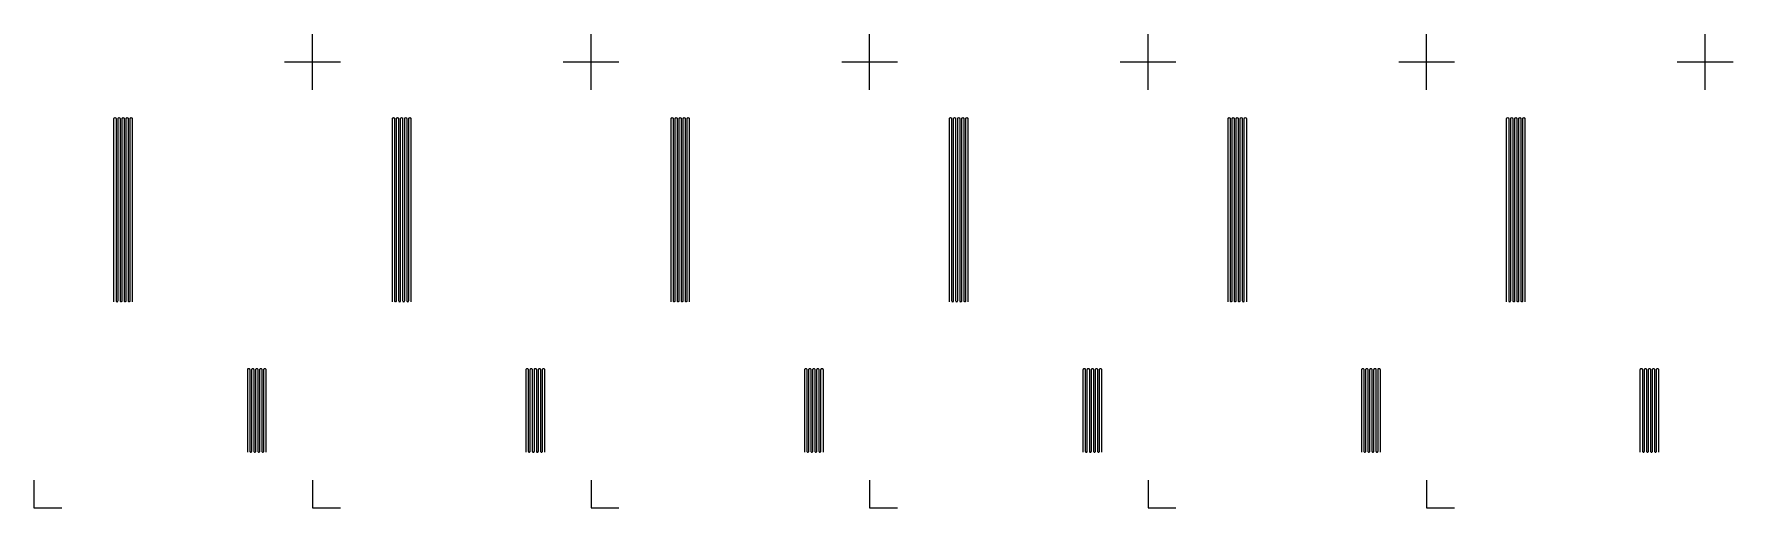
# Model space of a CAD drawing. Header units: inches. Extents: x 0 to 30.5, y 0 to 8.5.
import ezdxf

# ---------------------------------------------------------------- set-up
doc = ezdxf.new("R2010")
doc.units = ezdxf.units.IN
doc.header["$MEASUREMENT"] = 0

msp = doc.modelspace()

# ---------------------------------------------------------------- linework, layer by layer
for p, q in [((5, 7.5), (5, 8.5)), ((10, 7.5), (10, 8.5)), ((15, 7.5), (15, 8.5)), ((20, 7.5), (20, 8.5)), ((25, 7.5), (25, 8.5)), ((30, 7.5), (30, 8.5)), ((4.5, 8), (5.5, 8)), ((9.5, 8), (10.5, 8)), ((14.5, 8), (15.5, 8)), ((19.5, 8), (20.5, 8)), ((24.5, 8), (25.5, 8)), ((29.5, 8), (30.5, 8))]:
    msp.add_line(p, q)
at = {"color": 1, "linetype": 'Continuous'}
for points in [[(1.436, 3.7), (1.436, 6.982, -0.414214), (1.455, 7), (1.455, 7, -0.414214), (1.473, 6.982), (1.473, 3.718, 0.414214), (1.491, 3.7), (1.491, 3.7, 0.414214), (1.509, 3.718), (1.509, 6.982, -0.414214), (1.527, 7), (1.527, 7, -0.414214), (1.545, 6.982), (1.545, 3.718, 0.414214), (1.564, 3.7), (1.564, 3.7, 0.414214), (1.582, 3.718), (1.582, 6.982, -0.414214), (1.6, 7), (1.6, 7, -0.414214), (1.618, 6.982), (1.618, 3.718, 0.414214), (1.636, 3.7), (1.636, 3.7, 0.414214), (1.655, 3.718), (1.655, 6.982, -0.414214), (1.673, 7), (1.673, 7, -0.414214), (1.691, 6.982), (1.691, 3.718, 0.414214), (1.709, 3.7), (1.709, 3.7, 0.414214), (1.727, 3.718), (1.727, 6.982, -0.414214), (1.745, 7), (1.745, 7, -0.414214), (1.764, 6.982), (1.764, 3.7)], [(6.436, 3.7), (6.436, 6.982, -0.414214), (6.455, 7), (6.455, 7, -0.414214), (6.473, 6.982), (6.473, 3.718, 0.414214), (6.491, 3.7), (6.491, 3.7, 0.414214), (6.509, 3.718), (6.509, 6.982, -0.414214), (6.527, 7), (6.527, 7, -0.414214), (6.545, 6.982), (6.545, 3.718, 0.414214), (6.564, 3.7), (6.564, 3.7, 0.414214), (6.582, 3.718), (6.582, 6.982, -0.414214), (6.6, 7), (6.6, 7, -0.414214), (6.618, 6.982), (6.618, 3.718, 0.414214), (6.636, 3.7), (6.636, 3.7, 0.414214), (6.655, 3.718), (6.655, 6.982, -0.414214), (6.673, 7), (6.673, 7, -0.414214), (6.691, 6.982), (6.691, 3.718, 0.414214), (6.709, 3.7), (6.709, 3.7, 0.414214), (6.727, 3.718), (6.727, 6.982, -0.414214), (6.745, 7), (6.745, 7, -0.414214), (6.764, 6.982), (6.764, 3.7)], [(11.436, 3.7), (11.436, 6.982, -0.414214), (11.455, 7), (11.455, 7, -0.414214), (11.473, 6.982), (11.473, 3.718, 0.414214), (11.491, 3.7), (11.491, 3.7, 0.414214), (11.509, 3.718), (11.509, 6.982, -0.414214), (11.527, 7), (11.527, 7, -0.414214), (11.545, 6.982), (11.545, 3.718, 0.414214), (11.564, 3.7), (11.564, 3.7, 0.414214), (11.582, 3.718), (11.582, 6.982, -0.414214), (11.6, 7), (11.6, 7, -0.414214), (11.618, 6.982), (11.618, 3.718, 0.414214), (11.636, 3.7), (11.636, 3.7, 0.414214), (11.655, 3.718), (11.655, 6.982, -0.414214), (11.673, 7), (11.673, 7, -0.414214), (11.691, 6.982), (11.691, 3.718, 0.414214), (11.709, 3.7), (11.709, 3.7, 0.414214), (11.727, 3.718), (11.727, 6.982, -0.414214), (11.745, 7), (11.745, 7, -0.414214), (11.764, 6.982), (11.764, 3.7)], [(16.436, 3.7), (16.436, 6.982, -0.414214), (16.455, 7), (16.455, 7, -0.414214), (16.473, 6.982), (16.473, 3.718, 0.414214), (16.491, 3.7), (16.491, 3.7, 0.414214), (16.509, 3.718), (16.509, 6.982, -0.414214), (16.527, 7), (16.527, 7, -0.414214), (16.545, 6.982), (16.545, 3.718, 0.414214), (16.564, 3.7), (16.564, 3.7, 0.414214), (16.582, 3.718), (16.582, 6.982, -0.414214), (16.6, 7), (16.6, 7, -0.414214), (16.618, 6.982), (16.618, 3.718, 0.414214), (16.636, 3.7), (16.636, 3.7, 0.414214), (16.655, 3.718), (16.655, 6.982, -0.414214), (16.673, 7), (16.673, 7, -0.414214), (16.691, 6.982), (16.691, 3.718, 0.414214), (16.709, 3.7), (16.709, 3.7, 0.414214), (16.727, 3.718), (16.727, 6.982, -0.414214), (16.745, 7), (16.745, 7, -0.414214), (16.764, 6.982), (16.764, 3.7)], [(21.436, 3.7), (21.436, 6.982, -0.414214), (21.455, 7), (21.455, 7, -0.414214), (21.473, 6.982), (21.473, 3.718, 0.414214), (21.491, 3.7), (21.491, 3.7, 0.414214), (21.509, 3.718), (21.509, 6.982, -0.414214), (21.527, 7), (21.527, 7, -0.414214), (21.545, 6.982), (21.545, 3.718, 0.414214), (21.564, 3.7), (21.564, 3.7, 0.414214), (21.582, 3.718), (21.582, 6.982, -0.414214), (21.6, 7), (21.6, 7, -0.414214), (21.618, 6.982), (21.618, 3.718, 0.414214), (21.636, 3.7), (21.636, 3.7, 0.414214), (21.655, 3.718), (21.655, 6.982, -0.414214), (21.673, 7), (21.673, 7, -0.414214), (21.691, 6.982), (21.691, 3.718, 0.414214), (21.709, 3.7), (21.709, 3.7, 0.414214), (21.727, 3.718), (21.727, 6.982, -0.414214), (21.745, 7), (21.745, 7, -0.414214), (21.764, 6.982), (21.764, 3.7)], [(26.436, 3.7), (26.436, 6.982, -0.414214), (26.455, 7), (26.455, 7, -0.414214), (26.473, 6.982), (26.473, 3.718, 0.414214), (26.491, 3.7), (26.491, 3.7, 0.414214), (26.509, 3.718), (26.509, 6.982, -0.414214), (26.527, 7), (26.527, 7, -0.414214), (26.545, 6.982), (26.545, 3.718, 0.414214), (26.564, 3.7), (26.564, 3.7, 0.414214), (26.582, 3.718), (26.582, 6.982, -0.414214), (26.6, 7), (26.6, 7, -0.414214), (26.618, 6.982), (26.618, 3.718, 0.414214), (26.636, 3.7), (26.636, 3.7, 0.414214), (26.655, 3.718), (26.655, 6.982, -0.414214), (26.673, 7), (26.673, 7, -0.414214), (26.691, 6.982), (26.691, 3.718, 0.414214), (26.709, 3.7), (26.709, 3.7, 0.414214), (26.727, 3.718), (26.727, 6.982, -0.414214), (26.745, 7), (26.745, 7, -0.414214), (26.764, 6.982), (26.764, 3.7)], [(3.836, 1), (3.836, 2.482, -0.414214), (3.855, 2.5), (3.855, 2.5, -0.414214), (3.873, 2.482), (3.873, 1.018, 0.414214), (3.891, 1), (3.891, 1, 0.414214), (3.909, 1.018), (3.909, 2.482, -0.414214), (3.927, 2.5), (3.927, 2.5, -0.414214), (3.945, 2.482), (3.945, 1.018, 0.414214), (3.964, 1), (3.964, 1, 0.414214), (3.982, 1.018), (3.982, 2.482, -0.414214), (4, 2.5), (4, 2.5, -0.414214), (4.018, 2.482), (4.018, 1.018, 0.414214), (4.036, 1), (4.036, 1, 0.414214), (4.055, 1.018), (4.055, 2.482, -0.414214), (4.073, 2.5), (4.073, 2.5, -0.414214), (4.091, 2.482), (4.091, 1.018, 0.414214), (4.109, 1), (4.109, 1, 0.414214), (4.127, 1.018), (4.127, 2.482, -0.414214), (4.145, 2.5), (4.145, 2.5, -0.414214), (4.164, 2.482), (4.164, 1)], [(8.836, 1), (8.836, 2.482, -0.414214), (8.855, 2.5), (8.855, 2.5, -0.414214), (8.873, 2.482), (8.873, 1.018, 0.414214), (8.891, 1), (8.891, 1, 0.414214), (8.909, 1.018), (8.909, 2.482, -0.414214), (8.927, 2.5), (8.927, 2.5, -0.414214), (8.945, 2.482), (8.945, 1.018, 0.414214), (8.964, 1), (8.964, 1, 0.414214), (8.982, 1.018), (8.982, 2.482, -0.414214), (9, 2.5), (9, 2.5, -0.414214), (9.018, 2.482), (9.018, 1.018, 0.414214), (9.036, 1), (9.036, 1, 0.414214), (9.055, 1.018), (9.055, 2.482, -0.414214), (9.073, 2.5), (9.073, 2.5, -0.414214), (9.091, 2.482), (9.091, 1.018, 0.414214), (9.109, 1), (9.109, 1, 0.414214), (9.127, 1.018), (9.127, 2.482, -0.414214), (9.145, 2.5), (9.145, 2.5, -0.414214), (9.164, 2.482), (9.164, 1)], [(13.836, 1), (13.836, 2.482, -0.414214), (13.855, 2.5), (13.855, 2.5, -0.414214), (13.873, 2.482), (13.873, 1.018, 0.414214), (13.891, 1), (13.891, 1, 0.414214), (13.909, 1.018), (13.909, 2.482, -0.414214), (13.927, 2.5), (13.927, 2.5, -0.414214), (13.945, 2.482), (13.945, 1.018, 0.414214), (13.964, 1), (13.964, 1, 0.414214), (13.982, 1.018), (13.982, 2.482, -0.414214), (14, 2.5), (14, 2.5, -0.414214), (14.018, 2.482), (14.018, 1.018, 0.414214), (14.036, 1), (14.036, 1, 0.414214), (14.055, 1.018), (14.055, 2.482, -0.414214), (14.073, 2.5), (14.073, 2.5, -0.414214), (14.091, 2.482), (14.091, 1.018, 0.414214), (14.109, 1), (14.109, 1, 0.414214), (14.127, 1.018), (14.127, 2.482, -0.414214), (14.145, 2.5), (14.145, 2.5, -0.414214), (14.164, 2.482), (14.164, 1)], [(18.836, 1), (18.836, 2.482, -0.414214), (18.855, 2.5), (18.855, 2.5, -0.414214), (18.873, 2.482), (18.873, 1.018, 0.414214), (18.891, 1), (18.891, 1, 0.414214), (18.909, 1.018), (18.909, 2.482, -0.414214), (18.927, 2.5), (18.927, 2.5, -0.414214), (18.945, 2.482), (18.945, 1.018, 0.414214), (18.964, 1), (18.964, 1, 0.414214), (18.982, 1.018), (18.982, 2.482, -0.414214), (19, 2.5), (19, 2.5, -0.414214), (19.018, 2.482), (19.018, 1.018, 0.414214), (19.036, 1), (19.036, 1, 0.414214), (19.055, 1.018), (19.055, 2.482, -0.414214), (19.073, 2.5), (19.073, 2.5, -0.414214), (19.091, 2.482), (19.091, 1.018, 0.414214), (19.109, 1), (19.109, 1, 0.414214), (19.127, 1.018), (19.127, 2.482, -0.414214), (19.145, 2.5), (19.145, 2.5, -0.414214), (19.164, 2.482), (19.164, 1)], [(23.836, 1), (23.836, 2.482, -0.414214), (23.855, 2.5), (23.855, 2.5, -0.414214), (23.873, 2.482), (23.873, 1.018, 0.414214), (23.891, 1), (23.891, 1, 0.414214), (23.909, 1.018), (23.909, 2.482, -0.414214), (23.927, 2.5), (23.927, 2.5, -0.414214), (23.945, 2.482), (23.945, 1.018, 0.414214), (23.964, 1), (23.964, 1, 0.414214), (23.982, 1.018), (23.982, 2.482, -0.414214), (24, 2.5), (24, 2.5, -0.414214), (24.018, 2.482), (24.018, 1.018, 0.414214), (24.036, 1), (24.036, 1, 0.414214), (24.055, 1.018), (24.055, 2.482, -0.414214), (24.073, 2.5), (24.073, 2.5, -0.414214), (24.091, 2.482), (24.091, 1.018, 0.414214), (24.109, 1), (24.109, 1, 0.414214), (24.127, 1.018), (24.127, 2.482, -0.414214), (24.145, 2.5), (24.145, 2.5, -0.414214), (24.164, 2.482), (24.164, 1)], [(28.836, 1), (28.836, 2.482, -0.414214), (28.855, 2.5), (28.855, 2.5, -0.414214), (28.873, 2.482), (28.873, 1.018, 0.414214), (28.891, 1), (28.891, 1, 0.414214), (28.909, 1.018), (28.909, 2.482, -0.414214), (28.927, 2.5), (28.927, 2.5, -0.414214), (28.945, 2.482), (28.945, 1.018, 0.414214), (28.964, 1), (28.964, 1, 0.414214), (28.982, 1.018), (28.982, 2.482, -0.414214), (29, 2.5), (29, 2.5, -0.414214), (29.018, 2.482), (29.018, 1.018, 0.414214), (29.036, 1), (29.036, 1, 0.414214), (29.055, 1.018), (29.055, 2.482, -0.414214), (29.073, 2.5), (29.073, 2.5, -0.414214), (29.091, 2.482), (29.091, 1.018, 0.414214), (29.109, 1), (29.109, 1, 0.414214), (29.127, 1.018), (29.127, 2.482, -0.414214), (29.145, 2.5), (29.145, 2.5, -0.414214), (29.164, 2.482), (29.164, 1)]]:
    msp.add_lwpolyline(points, format="xyb", dxfattribs=at)
for points in [[(0, 0.5), (0, 0), (0.5, 0)], [(5, 0.5), (5, 0), (5.5, 0)], [(10, 0.5), (10, 0), (10.5, 0)], [(15, 0.5), (15, 0), (15.5, 0)], [(20, 0.5), (20, 0), (20.5, 0)], [(25, 0.5), (25, 0), (25.5, 0)]]:
    msp.add_lwpolyline(points)

doc.saveas('drawing.dxf')
